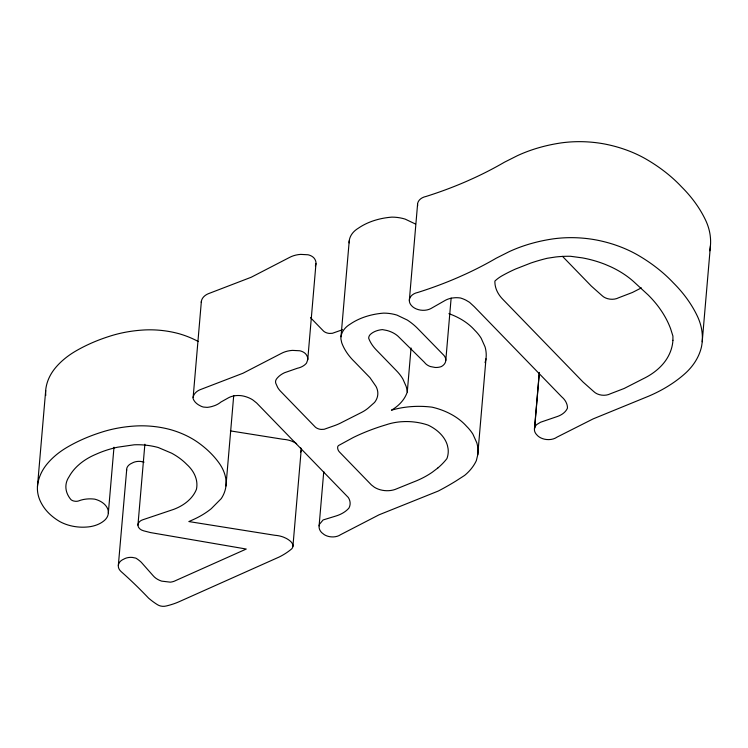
<?xml version="1.0" encoding="UTF-8"?>
<svg xmlns="http://www.w3.org/2000/svg" width="748" height="748" viewBox="0 0 748 748"><rect width="100%" height="100%" fill="white"/><g stroke="black" fill="none" stroke-linecap="round" stroke-linejoin="round"><path stroke-width="1.12" d="M37.465 486.49L45.693 390.493M108.329 513.137L113.986 447.211M118.334 565.423L118.605 564.151A12.323 8.546 4.9 0 1 123.747 559.149A11.603 8.041 4.9 0 1 132.237 557.41L135.837 558.12A33.099 22.954 4.9 0 1 141.297 562.3L153.144 575.708A17.597 12.202 4.9 0 0 161.652 581.131L170.292 582.159A12.623 8.752 4.9 0 0 175.556 580.626L246.27 549.041L150.498 532.576L143.691 530.837A8.097 5.619 4.9 0 1 138.23 523.731A9.135 6.339 4.9 0 1 142.644 519.823L173.732 509.36A50.799 35.221 4.9 0 0 188.047 500.954L189.908 499.187A50.799 35.221 4.9 0 0 196.462 489.22A45.45 31.519 4.9 0 0 196.004 478.421L195.275 476.289A45.45 31.519 4.9 0 0 186.794 464.433A64.45 44.693 4.9 0 0 171.647 453.195L158.174 447.482A55.876 38.746 4.9 0 0 148.356 445.49L146.356 445.238A55.876 38.746 4.9 0 0 134.285 444.789L117.576 447.211A93.547 64.861 4.9 0 0 96.202 454.167A70.443 48.844 4.9 0 0 79.886 463.863L77.661 465.826A70.443 48.844 4.9 0 0 69.031 476.813A34.932 24.226 4.9 0 0 65.927 488.201L66.198 490.174A34.932 24.226 4.9 0 0 70.938 499.617A6.386 4.432 4.9 0 0 73.678 500.992L75.305 501.282A6.386 4.432 4.9 0 0 79.232 500.711L79.737 500.515A24.544 17.017 4.9 0 1 83.617 499.477L84.973 499.243A24.544 17.017 4.9 0 1 94.818 499.168A19.177 13.296 4.9 0 1 107.899 509.463A19.672 13.642 4.9 0 1 108.03 514.905L108.021 514.951A19.663 13.632 4.9 0 1 105.029 519.888A27.704 19.214 4.9 0 1 86.497 527.06A35.53 24.637 4.9 0 1 74.819 526.573L72.519 526.162A35.53 24.637 4.9 0 1 59.784 521.571A57.11 39.597 4.9 0 1 49.265 513.652L47.807 512.165A57.11 39.597 4.9 0 1 41.916 504.208A58.353 40.457 4.9 0 1 37.615 484.863A78.4 54.361 4.9 0 1 39.859 476.177L40.56 474.484A78.4 54.361 4.9 0 1 46.395 464.835A99.306 68.863 4.9 0 1 53.903 456.897L55.595 455.41A99.306 68.863 4.9 0 1 67.058 447.323A161.269 111.826 4.9 0 1 80.298 440.394L83.075 439.141A161.269 111.826 4.9 0 1 100.587 432.512A106.468 73.828 4.9 0 1 118.165 428.052L121.213 427.529A106.468 73.828 4.9 0 1 136.809 425.921A77.427 53.688 4.9 0 1 153.948 426.5L156.79 426.846A77.427 53.688 4.9 0 1 170.722 429.689A75.548 52.379 4.9 0 1 183.681 434.382L186.121 435.514A75.548 52.379 4.9 0 1 199.464 443.527A106.169 73.622 4.9 0 1 210.553 453.008L212.189 454.7A106.169 73.622 4.9 0 1 219.426 463.517A63.412 43.973 4.9 0 1 224.11 472.362L224.634 473.877A63.412 43.973 4.9 0 1 226.111 481.572A56.203 38.971 4.9 0 1 225.101 490.305L225.092 490.351A56.194 38.961 4.9 0 1 221.24 498.617L211.263 508.687A91.116 63.178 4.9 0 1 192.713 519.841L188.851 521.562L275.012 535.306A20.794 14.418 4.9 0 1 283.539 537.158L286.082 538.308A20.794 14.418 4.9 0 1 290.43 541.262A10.594 7.349 4.9 0 1 292.833 544.909L292.954 545.862A8.134 5.638 4.9 0 1 291.935 548.574L291.57 548.967A71.621 49.658 4.9 0 1 279.228 556.998L179.38 601.598A64.431 44.684 4.9 0 1 173.686 603.842L172.199 604.328A64.431 44.684 4.9 0 1 166.075 606.02A8.228 5.704 4.9 0 1 157.622 604.786L156.771 604.253A75.239 52.173 4.9 0 1 150.507 599.746L148.59 598.148A523.909 363.276 4.9 0 0 142.017 591.369L139.782 589.125A523.909 363.276 4.9 0 0 121.12 571.584A12.323 8.546 4.9 0 1 118.334 565.423L126.833 468.155A12.323 8.546 4.9 0 1 131.975 463.152A11.603 8.041 4.9 0 1 140.465 461.413L144.074 462.133M137.941 525.152L144.878 444.19M193.124 397.534L201.352 301.547M225.961 485.994L233.722 395.468M307.746 359.657A14.025 9.724 4.9 0 0 305.67 353.898A10.21 7.078 4.9 0 0 299.826 350.775L292.449 350.382A23.095 16.017 4.9 0 0 281.248 353.458L242.978 373.243L200.081 389.717A15.82 10.968 4.9 0 0 194.396 394.168L193.928 394.972A15.82 10.968 4.9 0 0 193.059 398.422A15.942 11.061 4.9 0 0 200.408 405.884A9.546 6.62 4.9 0 0 203.54 407.071L207.187 407.37A23.786 16.493 4.9 0 0 211.871 406.519L214.769 405.584A23.786 16.493 4.9 0 0 220.875 402.059L228.72 397.665A16.914 11.725 4.9 0 1 234.769 395.757L236.106 395.599A16.914 11.725 4.9 0 1 244.25 396.262A23.964 16.615 4.9 0 1 252.684 399.834L256.62 402.957L348.362 497.551A20.093 13.932 4.9 0 1 348.961 508.06A31.388 21.767 4.9 0 1 335.946 516.008L323.099 519.954L319.518 524.236A14.427 10.005 4.9 0 0 321.575 532.529L324.127 534.558A11.921 8.265 4.9 0 0 329.541 536.653L331.046 536.858A11.921 8.265 4.9 0 0 340.639 534.652L379.049 514.811L438.272 491.043A300.126 208.112 4.9 0 0 456.168 480.87L464.63 475.401A68.349 47.395 4.9 0 0 470.959 469.099L472.035 467.743A68.349 47.395 4.9 0 0 476.354 460.609L477.757 454.793A58.97 40.888 4.9 0 0 476.831 442.891L472.942 434.214A58.97 40.888 4.9 0 0 466.49 426.22A59.326 41.14 4.9 0 0 451.652 414.57L448.65 413.008A59.326 41.14 4.9 0 0 432.12 407.174A73.351 50.864 4.9 0 0 421.685 406.379L418.207 406.342A73.351 50.864 4.9 0 0 407.866 406.94L404.481 407.361A73.351 50.864 4.9 0 0 391.447 410.194A52.435 36.353 4.9 0 0 401.47 402.003L402.751 400.432A52.435 36.353 4.9 0 0 407.286 391.924A59.232 41.075 4.9 0 0 406.108 386.314L402.873 379.021A59.232 41.075 4.9 0 0 396.309 370.569L376.216 349.849A50.331 34.904 4.9 0 1 368.699 338.283A10.014 6.947 4.9 0 1 370.195 334.59A19.093 13.24 4.9 0 1 374.505 331.673L375.533 331.224A19.093 13.24 4.9 0 1 382.452 329.616L386.912 330.476A23.487 16.288 4.9 0 1 391.101 331.906L392.42 332.505A23.487 16.288 4.9 0 1 398.076 336.263L424.537 362.434A11.996 8.322 4.9 0 0 430.39 366.548L435.177 367.464A11.996 8.322 4.9 0 0 441.432 366.529A12.585 8.724 4.9 0 0 445.78 360.517L445.752 359.339A12.585 8.724 4.9 0 0 443.405 354.851L418.384 329.223A69.461 48.162 4.9 0 0 407.342 320.06L396.926 315.095A31.771 22.029 4.9 0 0 383.668 313.122A60.635 42.047 4.9 0 0 350.186 324.146A28.985 20.093 4.9 0 0 340.901 338.891L341.733 342.771A75.006 52.014 4.9 0 0 344.809 349.391L346.1 351.532A75.006 52.014 4.9 0 0 354.44 361.658L369.989 377.693L376.01 386.426A28.022 19.429 4.9 0 1 374.542 402.452L368.24 408.043A41.579 28.835 4.9 0 1 361.097 412.653L341.827 422.405A52.996 36.745 4.9 0 1 340.031 423.321L339.414 423.611A52.996 36.745 4.9 0 1 334.281 425.706L324.146 429.287L321.173 429.417A8.303 5.75 4.9 0 1 315.376 427.155L281.248 391.961A28.489 19.757 4.9 0 1 277.676 387.473L275.853 383.434A9.331 6.47 4.9 0 1 275.573 381.639L275.61 381.19A9.331 6.47 4.9 0 1 276.48 379.068A18.466 12.809 4.9 0 1 277.499 377.787L277.947 377.319A18.85 13.071 4.9 0 1 279.659 375.739L280.173 375.328A25.769 17.868 4.9 0 1 284.67 372.672L297.461 368.222A17.195 11.921 4.9 0 0 301.107 367.053L301.93 366.66A17.195 11.921 4.9 0 0 306.54 363.051L307.746 359.657L315.974 263.661A14.025 9.724 4.9 0 0 313.898 257.901A10.21 7.078 4.9 0 0 308.054 254.778L300.677 254.385A23.095 16.017 4.9 0 0 289.476 257.471L251.216 277.246L208.309 293.721A15.82 10.968 4.9 0 0 202.624 298.171L202.156 298.976A15.82 10.968 4.9 0 0 201.287 302.426M292.926 546.339L301.154 450.352M319.097 525.909L323.762 471.549M341.004 336.768L349.241 240.781M409.343 300.341L417.571 204.344M407.286 391.924L411.054 347.979M445.78 360.517L451.138 298.069M477.757 454.793L485.985 358.797A58.97 40.888 4.9 0 0 485.059 346.894L481.17 338.218A58.97 40.888 4.9 0 0 474.718 330.223A59.326 41.14 4.9 0 0 459.88 318.573L456.878 317.012A59.326 41.14 4.9 0 0 448.894 313.664M534.446 428.959L534.689 427.763A12.791 8.873 4.9 0 1 536.765 424.527L540.58 422.227L557.54 416.44A21.477 14.895 4.9 0 0 564.516 412.279L565.254 411.512A21.477 14.895 4.9 0 0 567.442 408.137A23.805 16.512 4.9 0 0 566.844 404.135L566.03 402.181A23.805 16.512 4.9 0 0 561.701 396.823L474.251 306.661L469.52 302.314L465.948 300.182A27.003 18.719 4.9 0 0 460.534 298.013A19.018 13.184 4.9 0 0 455.121 297.732L452.465 297.994A19.018 13.184 4.9 0 0 445.331 300.322L430.801 308.606A13.118 9.098 4.9 0 1 411.475 305.605A13.025 9.032 4.9 0 1 409.53 298.994L410.016 297.695A13.025 9.032 4.9 0 1 417.964 292.403A374.337 259.565 4.9 0 0 458.786 277.134L465.275 274.226A374.337 259.565 4.9 0 0 496.167 258.228L509.154 251.674A135.051 93.64 4.9 0 1 530.21 243.82L533.932 242.791A135.051 93.64 4.9 0 1 553.221 238.864A95.192 66.011 4.9 0 1 596.661 240.052A104.299 72.322 4.9 0 1 614.594 244.746L618.035 245.952A104.299 72.322 4.9 0 1 637.39 254.834A164.364 113.967 4.9 0 1 653.817 265.577L656.866 267.896A164.364 113.967 4.9 0 1 673.312 282.809A171.816 119.138 4.9 0 1 687.234 299.088L689.207 301.921A171.816 119.138 4.9 0 1 697.529 316.507A96.52 66.927 4.9 0 1 701.979 331.588L702.241 334.141A96.52 66.927 4.9 0 1 701.493 346.773A90.424 62.701 4.9 0 1 697.014 358.601L695.715 360.863A90.424 62.701 4.9 0 1 685.252 373.392A150.619 104.44 4.9 0 1 671.526 383.958L668.516 385.893A150.619 104.44 4.9 0 1 648.815 396.113L593.145 418.889L557.054 437.103A12.651 8.77 4.9 0 1 546.414 439.506L544.469 439.179A12.651 8.77 4.9 0 1 536.784 434.812A12.791 8.873 4.9 0 1 534.446 428.959L539.205 373.448M539.392 372.429L534.652 427.921M702.213 341.752L710.441 245.755M315.974 263.661L315.376 265.97M485.985 358.797L485.069 362.696M641.382 287.896L632.406 292.477L618.671 297.751A11.603 8.05 4.9 0 1 601.99 295.582L591.303 286.063L562.496 256.358M342.509 329.718L332.374 333.299L329.401 333.43A8.303 5.75 4.9 0 1 323.604 331.158L310.504 317.657M230.393 430.885L283.24 439.319A20.794 14.418 4.9 0 1 291.767 441.161L294.31 442.311A20.794 14.418 4.9 0 1 296.629 443.686M415.57 224.063L405.154 219.108A31.771 22.029 4.9 0 0 391.896 217.126A60.635 42.047 4.9 0 0 358.414 228.159A28.985 20.093 4.9 0 0 349.129 242.894M417.674 205.709A13.025 9.032 4.9 0 1 417.767 202.998L418.244 201.708A13.025 9.032 4.9 0 1 426.192 196.415A374.337 259.565 4.9 0 0 467.023 181.138L473.503 178.23A374.337 259.565 4.9 0 0 504.395 162.232L517.382 155.687A135.051 93.64 4.9 0 1 538.438 147.833L542.16 146.795A135.051 93.64 4.9 0 1 561.449 142.868A95.192 66.011 4.9 0 1 604.889 144.055A104.299 72.322 4.9 0 1 622.822 148.758L626.272 149.955A104.299 72.322 4.9 0 1 645.618 158.847A164.364 113.967 4.9 0 1 662.055 169.581L665.103 171.9A164.364 113.967 4.9 0 1 681.54 186.822A171.816 119.138 4.9 0 1 695.462 203.091L697.435 205.924A171.816 119.138 4.9 0 1 705.757 220.51A96.52 66.927 4.9 0 1 710.207 235.601L710.469 238.144A96.52 66.927 4.9 0 1 709.721 250.786M45.787 395.393A58.344 40.457 4.9 0 1 45.843 388.876A78.4 54.361 4.9 0 1 48.087 380.18L48.788 378.488A78.4 54.361 4.9 0 1 54.623 368.839A99.306 68.863 4.9 0 1 62.131 360.901L63.832 359.423A99.306 68.863 4.9 0 1 75.286 351.326A161.269 111.826 4.9 0 1 88.526 344.407L91.303 343.145A161.269 111.826 4.9 0 1 108.815 336.516A106.468 73.828 4.9 0 1 126.393 332.056L129.441 331.542A106.468 73.828 4.9 0 1 145.037 329.924A77.427 53.688 4.9 0 1 162.176 330.504L165.018 330.859A77.427 53.688 4.9 0 1 178.95 333.692A75.548 52.379 4.9 0 1 191.909 338.386L194.349 339.517A75.548 52.379 4.9 0 1 198.295 341.537M300.574 447.613A10.594 7.349 4.9 0 1 301.061 448.912L301.182 449.875A8.134 5.638 4.9 0 1 300.472 452.166M126.571 470.726A12.323 8.546 4.9 0 1 126.562 469.426M672.929 340.284C672.508 347.483 669.899 354.421 665.814 360.33A75.455 52.323 4.9 0 1 643.121 378.797L624.169 388.474L610.443 393.747A11.603 8.05 4.9 0 1 593.762 391.569L583.075 382.06L502.693 299.181A42.795 29.668 4.9 0 1 494.895 281.08A44.366 30.762 4.9 0 1 501.403 276.162A165.205 114.556 4.9 0 1 515.587 269L530.921 263.006A165.205 114.556 4.9 0 1 547.209 258.275L555.801 256.966A81.812 56.726 4.9 0 1 570.537 256.284L582.524 257.91A88.806 61.579 4.9 0 1 605.31 264.446L610.602 266.718A88.806 61.579 4.9 0 1 633.416 281.407L648.151 294.946A139.97 97.053 4.9 0 1 659.278 307.858L661.625 311.243A139.97 97.053 4.9 0 1 670.638 328.821L672.92 336.067L672.929 340.284M437.851 467.977L432.391 472.156A92.163 63.907 4.9 0 1 412.896 482.236L395.047 489.473A18.382 12.744 4.9 0 1 374.449 487.285L371.419 484.938L339.312 451.829A11.201 7.77 4.9 0 1 337.647 447.313A4.32 2.992 4.9 0 1 338.592 445.509L353.299 437.486A195.92 135.856 4.9 0 1 386.024 424.817A47.844 33.174 4.9 0 1 400.797 421.779L404.696 421.573A47.844 33.174 4.9 0 1 427.847 425.032L429.446 425.771A42.945 29.78 4.9 0 1 447.426 445.462L448.099 448.772A42.945 29.78 4.9 0 1 446.921 458.608A92.163 63.907 4.9 0 1 437.851 467.977"/></g></svg>
